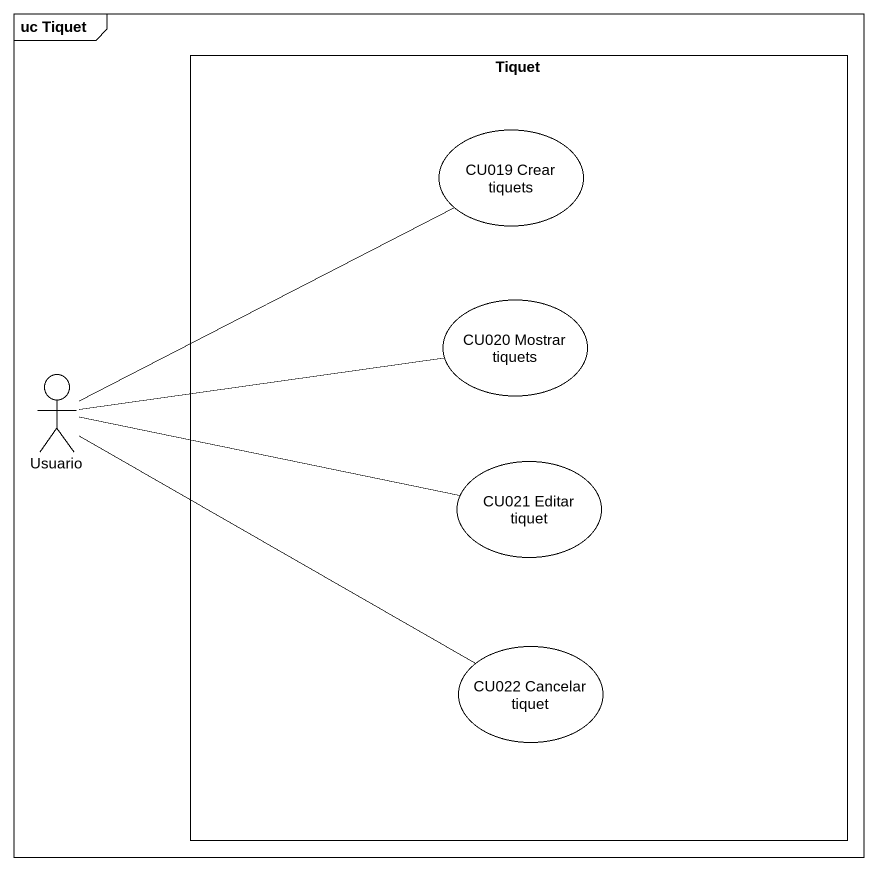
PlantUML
@startuml
mainframe uc Tiquet
rectangle Tiquet {
  usecase "CU019 Crear tiquets" as CU019_Crear_tiquets
  usecase "CU020 Mostrar tiquets" as CU020_Mostrar_tiquets
  usecase "CU021 Editar tiquet" as CU021_Editar_tiquet
  usecase "CU022 Cancelar tiquet" as CU022_Cancelar_tiquet
}
actor Usuario
Usuario -right- CU019_Crear_tiquets
Usuario -right- CU020_Mostrar_tiquets
Usuario -right- CU021_Editar_tiquet
Usuario -right- CU022_Cancelar_tiquet
@enduml
